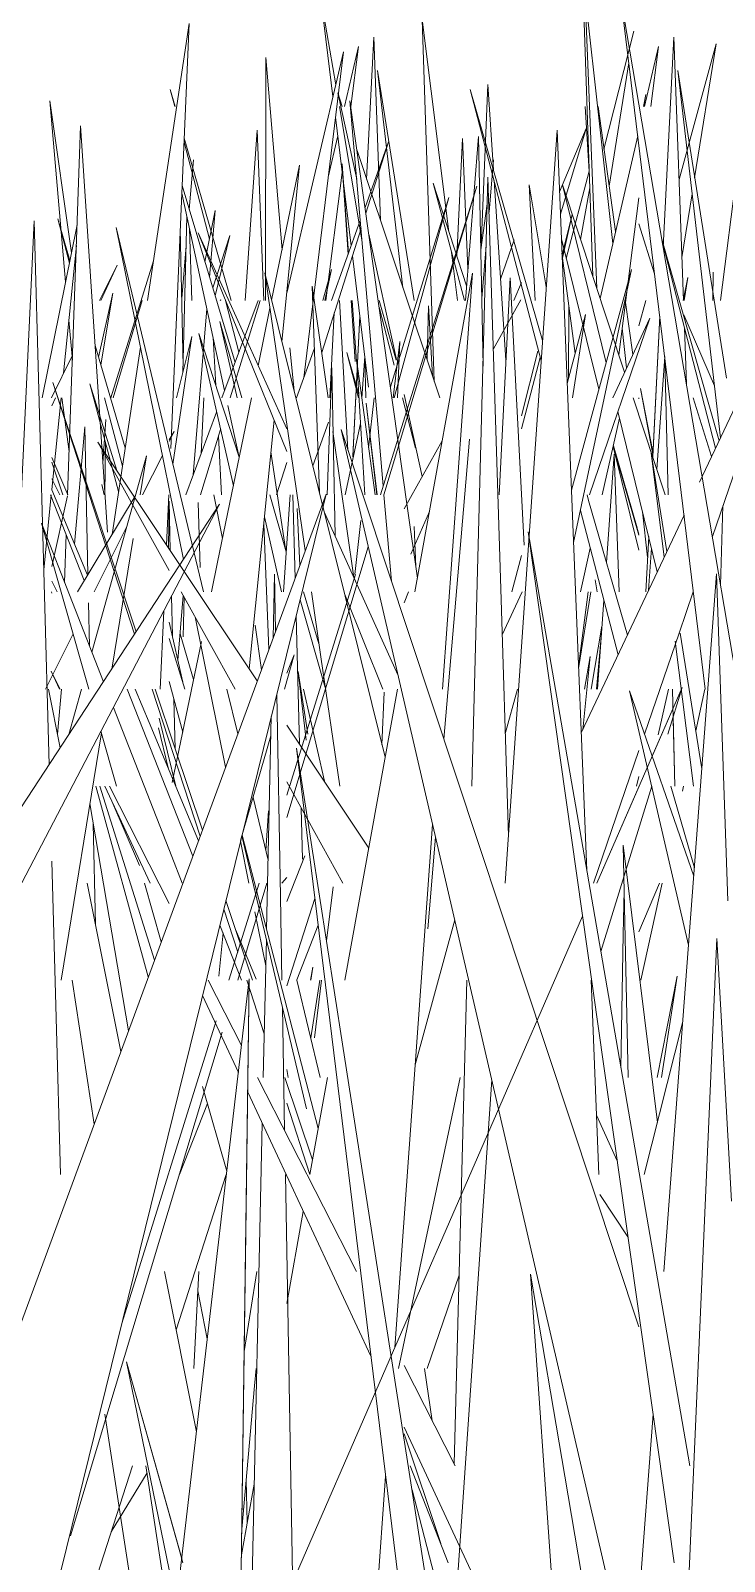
# Model space of a CAD drawing. Header units: millimetres. Extents: x -9575 to 27274, y -4387 to 11354.
# Drawn here: x -6217.59 to -6197.87, y 3072.1 to 3115.61 of the extents above; entities that cross this region are included whole.
import ezdxf

# ---------------------------------------------------------------- set-up
doc = ezdxf.new("R2010")
doc.units = ezdxf.units.MM
doc.layers.add('G-IMPT', color=8, linetype='Continuous', lineweight=9)

# ---------------------------------------------------------------- blocks, each defined once
blk = doc.blocks.new('Grass Array - 25_dwg-V14-North')
at = {"layer": 'G-IMPT'}
for p, q in [((-6201.041, 3109.553), (-6201.835, 3116.682)), ((-6201.496, 3108.278), (-6201.835, 3116.682)), ((-6201.612, 3108.626), (-6201.874, 3116.388)), ((-6206.115, 3105.636), (-6206.457, 3115.918)), ((-6205.7, 3109.89), (-6206.457, 3115.918)), ((-6199.158, 3111.373), (-6198.102, 3115.227)), ((-6198.713, 3111.426), (-6198.102, 3115.227)), ((-6210.906, 3114.84), (-6210.915, 3107.931)), ((-6210.906, 3114.84), (-6210.445, 3109.38)), ((-6210.312, 3108.141), (-6208.699, 3115.006)), ((-6209.826, 3105.742), (-6208.699, 3115.006)), ((-6204.594, 3114.075), (-6204.781, 3109.481)), ((-6204.594, 3114.075), (-6204.435, 3111.652)), ((-6204.435, 3111.652), (-6204.594, 3114.075)), ((-6208.32, 3111.379), (-6208.862, 3113.839)), ((-6208.731, 3113.449), (-6208.862, 3113.839)), ((-6201.828, 3113.449), (-6201.715, 3111.603)), ((-6200.962, 3109.893), (-6201.461, 3113.449)), ((-6202.555, 3111.023), (-6201.8, 3112.826)), ((-6202.529, 3110.386), (-6201.8, 3112.826)), ((-6205.96, 3105.172), (-6208.313, 3112.2)), ((-6208.084, 3110.583), (-6207.415, 3112.444)), ((-6208.061, 3110.413), (-6207.415, 3112.444)), ((-6205.473, 3109.195), (-6205.314, 3112.543)), ((-6205.161, 3108.828), (-6205.314, 3112.543)), ((-6208.552, 3109.282), (-6208.737, 3111.817)), ((-6208.565, 3109.246), (-6208.737, 3111.817)), ((-6197.981, 3107.931), (-6197.494, 3111.723)), ((-6206.15, 3111.266), (-6205.261, 3107.931)), ((-6206.15, 3111.266), (-6205.199, 3108.357)), ((-6205.199, 3108.357), (-6206.15, 3111.266)), ((-6204.415, 3111.343), (-6204.082, 3106.237)), ((-6204.082, 3106.237), (-6204.415, 3111.343)), ((-6202.363, 3109.133), (-6201.713, 3111.612)), ((-6212.076, 3105.377), (-6213.292, 3110.986)), ((-6211.781, 3106.169), (-6213.283, 3111.203)), ((-6207.364, 3105.481), (-6205.701, 3110.865)), ((-6207.256, 3105.172), (-6205.701, 3110.865)), ((-6203.247, 3107.931), (-6203.418, 3111.227)), ((-6202.932, 3108.321), (-6203.418, 3111.227)), ((-6201.96, 3109.672), (-6201.697, 3111.135)), ((-6199.077, 3109.158), (-6198.787, 3110.963)), ((-6212.35, 3110.492), (-6212.636, 3109.036)), ((-6212.636, 3109.036), (-6212.35, 3110.492)), ((-6212.35, 3110.492), (-6212.506, 3108.599)), ((-6217.264, 3105.172), (-6216.271, 3110.083)), ((-6216.475, 3109.076), (-6216.823, 3110.255)), ((-6216.492, 3108.992), (-6216.823, 3110.255)), ((-6209.317, 3106.462), (-6208.199, 3109.978)), ((-6209.039, 3107.931), (-6208.219, 3110.209)), ((-6199.851, 3108.689), (-6200.296, 3110.114)), ((-6212.416, 3108.296), (-6211.927, 3109.781)), ((-6212.349, 3108.072), (-6211.927, 3109.781)), ((-6207.192, 3106.26), (-6207.977, 3109.822)), ((-6216.657, 3105.869), (-6216.292, 3109.494)), ((-6205.454, 3107.931), (-6205.626, 3109.301)), ((-6209.379, 3102.459), (-6209.585, 3108.339)), ((-6209.133, 3105.172), (-6209.585, 3108.339)), ((-6203.85, 3107.931), (-6203.634, 3108.447)), ((-6215.662, 3106.321), (-6215.255, 3108.141)), ((-6215.6, 3106.111), (-6215.255, 3108.141)), ((-6212.152, 3105.172), (-6211.124, 3107.931)), ((-6211.917, 3105.172), (-6211.068, 3107.931)), ((-6208.572, 3103.684), (-6208.811, 3107.931)), ((-6208.362, 3106.205), (-6208.477, 3107.931)), ((-6208.328, 3106.205), (-6208.454, 3107.931)), ((-6202.298, 3105.721), (-6202.286, 3107.77)), ((-6200.472, 3106.398), (-6200.679, 3107.877)), ((-6200.296, 3107.217), (-6200.1, 3107.931)), ((-6212.58, 3107.702), (-6212.97, 3102.978)), ((-6209.088, 3105.172), (-6208.96, 3107.584)), ((-6198.152, 3105.515), (-6199.017, 3107.527)), ((-6213.545, 3103.284), (-6213.006, 3106.91)), ((-6213.448, 3105.172), (-6213.006, 3106.91)), ((-6211.828, 3102.665), (-6212.813, 3106.995)), ((-6211.66, 3103.481), (-6212.813, 3106.995)), ((-6200.648, 3106.019), (-6200.774, 3107.146)), ((-6214.903, 3103.749), (-6215.761, 3106.657)), ((-6210.101, 3105.365), (-6210.22, 3106.592)), ((-6210.031, 3105.172), (-6209.523, 3106.583)), ((-6208.605, 3106.454), (-6208.275, 3105.172)), ((-6208.605, 3106.454), (-6208.264, 3105.267)), ((-6208.264, 3105.267), (-6208.605, 3106.454)), ((-6203.634, 3104.287), (-6203.101, 3106.318)), ((-6216.99, 3102.562), (-6216.727, 3105.172)), ((-6214.983, 3103.224), (-6215.493, 3105.172)), ((-6207.983, 3103.752), (-6207.828, 3105.172)), ((-6206.46, 3102.935), (-6206.974, 3105.267)), ((-6200.296, 3105.144), (-6200.3, 3105.172)), ((-6198.23, 3103.499), (-6198.752, 3105.172)), ((-6213.18, 3102.413), (-6212.305, 3104.762)), ((-6211.673, 3103.519), (-6211.984, 3104.954)), ((-6215.458, 3104.555), (-6215.541, 3103.316)), ((-6208.651, 3102.413), (-6208.213, 3104.439)), ((-6215.465, 3103.91), (-6215.48, 3102.413)), ((-6212.766, 3102.413), (-6212.194, 3104.273)), ((-6208.403, 3100.059), (-6208.996, 3104.216)), ((-6216.536, 3102.413), (-6216.99, 3103.471)), ((-6210.604, 3102.413), (-6210.312, 3103.333)), ((-6216.759, 3102.413), (-6216.99, 3102.87)), ((-6217.22, 3100.283), (-6217.005, 3102.413)), ((-6216.99, 3100.378), (-6216.542, 3102.385)), ((-6212.136, 3101.168), (-6212.386, 3102.413)), ((-6209.937, 3100.417), (-6210.01, 3102.027)), ((-6208.375, 3100.149), (-6208.208, 3101.683)), ((-6200.05, 3100.642), (-6200.193, 3101.932)), ((-6216.99, 3099.958), (-6216.836, 3099.654)), ((-6201.539, 3099.993), (-6201.482, 3099.654)), ((-6216.99, 3099.623), (-6217.002, 3099.654)), ((-6213.253, 3099.548), (-6213.405, 3097.71)), ((-6213.258, 3098.377), (-6213.232, 3099.51)), ((-6209.836, 3099.654), (-6209.396, 3098.179)), ((-6211.206, 3098.71), (-6211.031, 3097.444)), ((-6212.961, 3097.165), (-6213.343, 3098.459))]:
    blk.add_line(p, q, dxfattribs=at)
blk = doc.blocks.new('Grass Array - 25_dwg-V18-North')
at = {"layer": 'G-IMPT'}
for p, q in [((-6208.565, 3109.246), (-6208.706, 3111.354)), ((-6208.552, 3109.282), (-6208.699, 3111.297)), ((-6208.362, 3106.205), (-6208.477, 3107.931)), ((-6208.328, 3106.205), (-6208.454, 3107.931))]:
    blk.add_line(p, q, dxfattribs=at)
blk = doc.blocks.new('Grass Array - Grass Array-440235-North')
for name in ['Grass Array - 25_dwg-V14-North', 'Grass Array - 25_dwg-V18-North']:
    blk.add_blockref(name, (0, 0))
blk = doc.blocks.new('Grass Array - 25_dwg-V33-North')
at = {"layer": 'G-IMPT'}
for p in [(-6207.737, 3102.413), (-6207.754, 3102.413)]:
    blk.add_line(p, (-6208.054, 3105.02), dxfattribs=at)
blk = doc.blocks.new('Grass Array - 25_dwg-V35-North')
at = {"layer": 'G-IMPT'}
for p, q in [((-7376.137, 3102.413), (-7376.454, 3105.02)), ((-7376.154, 3102.413), (-7376.454, 3105.02)), ((-7368.748, 3101.447), (-7369.426, 3103.799)), ((-7368.748, 3101.473), (-7369.424, 3103.809))]:
    blk.add_line(p, q, dxfattribs=at)
blk = doc.blocks.new('Grass Array - Grass Array-440908-North')
for name, p in [('Grass Array - 25_dwg-V33-North', (0, 0)), ('Grass Array - 25_dwg-V35-North', (1168.4, 0)), ('Grass Array - 25_dwg-V35-North', (1168.4, 0))]:
    blk.add_blockref(name, p)
blk = doc.blocks.new('Grass Array - 25_dwg-V45-North')
at = {"layer": 'G-IMPT'}
for p, q in [((-6208.997, 3113.735), (-6209.342, 3116.557)), ((-6208.919, 3114.067), (-6209.342, 3116.557)), ((-6207.836, 3115.423), (-6208.039, 3111.382)), ((-6208.039, 3111.382), (-6207.836, 3115.423)), ((-6207.836, 3115.423), (-6207.645, 3110.206)), ((-6201.291, 3112.234), (-6200.441, 3115.587)), ((-6208.27, 3115.158), (-6208.666, 3113.449)), ((-6208.27, 3115.158), (-6208.49, 3113.449)), ((-6207.726, 3114.471), (-6207.006, 3108.298)), ((-6207.726, 3114.471), (-6206.688, 3107.931)), ((-6201.143, 3111.181), (-6200.584, 3114.689)), ((-6213.622, 3113.932), (-6213.496, 3113.449)), ((-6213.622, 3113.932), (-6213.483, 3113.449)), ((-6216.432, 3109.289), (-6217.043, 3113.614)), ((-6216.599, 3108.464), (-6217.043, 3113.614)), ((-6208.172, 3109.663), (-6208.814, 3113.449)), ((-6200.163, 3113.449), (-6200.103, 3113.79)), ((-6200.155, 3113.449), (-6200.103, 3113.79)), ((-6208.478, 3109.488), (-6208.925, 3113.145)), ((-6213.224, 3112.551), (-6211.894, 3107.931)), ((-6211.155, 3112.779), (-6211.489, 3107.931)), ((-6211.155, 3112.779), (-6210.961, 3107.931)), ((-6208.86, 3112.614), (-6209.132, 3111.444)), ((-6213.23, 3112.431), (-6212.51, 3109.678)), ((-6213.081, 3110.526), (-6212.96, 3111.934)), ((-6208.733, 3111.57), (-6209.202, 3107.931)), ((-6202.483, 3109.233), (-6202.194, 3110.382)), ((-6202.478, 3109.105), (-6202.194, 3110.382)), ((-6213.337, 3109.974), (-6213.26, 3106.067)), ((-6213.265, 3105.891), (-6213.148, 3110.322)), ((-6213.01, 3107.931), (-6213.073, 3109.977)), ((-6204.232, 3108.543), (-6203.849, 3109.662)), ((-6213.298, 3107.996), (-6213.17, 3109.486)), ((-6207.988, 3105.476), (-6208.444, 3109.207)), ((-6215.316, 3105.172), (-6214.101, 3109.063)), ((-6209.281, 3107.931), (-6209.039, 3108.82)), ((-6209.228, 3107.931), (-6209.039, 3108.82)), ((-6198.195, 3107.931), (-6198.184, 3108.739)), ((-6199.044, 3107.931), (-6198.905, 3108.593)), ((-6199.014, 3107.931), (-6198.905, 3108.593)), ((-6215.249, 3105.172), (-6214.418, 3107.931)), ((-6212.202, 3107.931), (-6212.188, 3107.956)), ((-6212.199, 3107.931), (-6212.188, 3107.956)), ((-6212.053, 3107.931), (-6211.67, 3106.466)), ((-6207.679, 3107.931), (-6207.2, 3106.241)), ((-6206.28, 3107.781), (-6206.323, 3106.257)), ((-6206.28, 3107.781), (-6206.169, 3105.798)), ((-6216.406, 3106.236), (-6216.505, 3107.379)), ((-6208.436, 3103.493), (-6208.235, 3107.495)), ((-6208.235, 3107.495), (-6208.435, 3103.519)), ((-6207.684, 3107.749), (-6207.258, 3106.096)), ((-6212.329, 3105.52), (-6212.402, 3106.881)), ((-6203.634, 3104.654), (-6203.172, 3106.491)), ((-6208.094, 3106.344), (-6208.175, 3105.172)), ((-6208.088, 3106.29), (-6208.062, 3105.172)), ((-6208.062, 3105.172), (-6208.088, 3106.29)), ((-6216.498, 3103.643), (-6216.709, 3105.172)), ((-6212.747, 3103.575), (-6212.666, 3105.172)), ((-6207.019, 3105.172), (-6206.648, 3103.735)), ((-6212.162, 3102.413), (-6212.252, 3104.083)), ((-6216.68, 3102.413), (-6216.99, 3103.345)), ((-6212.774, 3100.35), (-6212.831, 3102.199))]:
    blk.add_line(p, q, dxfattribs=at)
blk = doc.blocks.new('Grass Array - Grass Array-V47-North')
blk.add_blockref('Grass Array - 25_dwg-V45-North', (0, 0))
blk = doc.blocks.new('Grass Array - 25_dwg-V49-North')
at = {"layer": 'G-IMPT'}
for p in [(-6222.135, 3083.187), (-6218.353, 3092.776)]:
    blk.add_line(p, (-6212.219, 3102.146), dxfattribs=at)
blk = doc.blocks.new('Grass Array - 25_dwg-V50-North')
at = {"layer": 'G-IMPT'}
for p, q in [((-6198.41, 3096.895), (-6200.812, 3116.557)), ((-6198.762, 3104.478), (-6200.812, 3116.557)), ((-6214.272, 3107.931), (-6213.083, 3115.803)), ((-6213.608, 3103.728), (-6213.083, 3115.803)), ((-6199.306, 3115.423), (-6199.606, 3109.453)), ((-6199.606, 3109.453), (-6199.306, 3115.423)), ((-6199.306, 3115.423), (-6199.032, 3107.931)), ((-6199.739, 3115.158), (-6200.136, 3113.449)), ((-6199.739, 3115.158), (-6199.96, 3113.449)), ((-6199.196, 3114.471), (-6197.979, 3104.03)), ((-6199.196, 3114.471), (-6197.808, 3105.73)), ((-6205.092, 3113.932), (-6203.076, 3106.223)), ((-6205.092, 3113.932), (-6203.037, 3106.797)), ((-6206.875, 3102.02), (-6208.513, 3113.614)), ((-6207.569, 3102.664), (-6208.513, 3113.614)), ((-6216.541, 3102.413), (-6216.173, 3112.896)), ((-6215.411, 3101.35), (-6216.173, 3112.896)), ((-6204.857, 3112.592), (-6205.233, 3107.931)), ((-6204.857, 3112.592), (-6204.73, 3106.067)), ((-6202.625, 3112.779), (-6204.098, 3091.377)), ((-6202.625, 3112.779), (-6202.167, 3101.338)), ((-6200.33, 3112.614), (-6201.403, 3107.997)), ((-6210.741, 3107.942), (-6209.951, 3111.778)), ((-6210.45, 3106.77), (-6209.951, 3111.778)), ((-6204.558, 3110.445), (-6204.43, 3111.934)), ((-6205.044, 3094.136), (-6204.589, 3111.437)), ((-6204.244, 3100.35), (-6204.589, 3111.437)), ((-6207.647, 3102.413), (-6204.907, 3111.188)), ((-6207.55, 3102.413), (-6204.907, 3111.188)), ((-6201.232, 3106.161), (-6202.474, 3111.221)), ((-6200.705, 3105.897), (-6202.474, 3111.221)), ((-6200.296, 3110.849), (-6200.87, 3106.395)), ((-6204.795, 3109.38), (-6204.609, 3110.685)), ((-6218.01, 3099.088), (-6217.494, 3110.195)), ((-6217.066, 3094.742), (-6217.494, 3110.195)), ((-6212.673, 3099.654), (-6215.161, 3110.012)), ((-6213.249, 3100.574), (-6215.161, 3110.012)), ((-6210.312, 3103.647), (-6212.829, 3109.856)), ((-6210.312, 3104.285), (-6212.829, 3109.856)), ((-6202.501, 3109.689), (-6201.435, 3105.413)), ((-6201.435, 3105.413), (-6202.501, 3109.689)), ((-6199.644, 3109.678), (-6198.019, 3103.946)), ((-6199.629, 3109.588), (-6198.118, 3103.735)), ((-6198.571, 3102.777), (-6195.319, 3109.662)), ((-6198.21, 3101.23), (-6195.319, 3109.662)), ((-6204.768, 3107.996), (-6204.64, 3109.486)), ((-6202.485, 3109.285), (-6202.11, 3106.428)), ((-6215.633, 3107.931), (-6215.133, 3108.938)), ((-6215.601, 3107.931), (-6215.133, 3108.938)), ((-6209.783, 3100.832), (-6210.934, 3108.72)), ((-6207.514, 3094.956), (-6210.934, 3108.72)), ((-6206.667, 3099.654), (-6205.034, 3108.713)), ((-6205.886, 3096.895), (-6205.034, 3108.713)), ((-6202.215, 3102.545), (-6200.509, 3108.82)), ((-6202.155, 3101.056), (-6200.509, 3108.82)), ((-6204.276, 3102.413), (-6203.963, 3108.579)), ((-6203.556, 3100.985), (-6203.963, 3108.579)), ((-6204.437, 3106.56), (-6203.658, 3107.956)), ((-6203.668, 3107.931), (-6203.658, 3107.956)), ((-6212.209, 3107.336), (-6211.716, 3105.172)), ((-6212.209, 3107.336), (-6211.586, 3105.172)), ((-6211.586, 3105.172), (-6212.209, 3107.336)), ((-6211.124, 3106.083), (-6210.788, 3107.715)), ((-6201.815, 3107.54), (-6202.337, 3105.576)), ((-6201.815, 3107.54), (-6202.188, 3105.172)), ((-6201.705, 3102.413), (-6199.989, 3107.434)), ((-6201.043, 3105.172), (-6199.989, 3107.434)), ((-6199.906, 3103.493), (-6199.705, 3107.495)), ((-6199.705, 3107.495), (-6199.905, 3103.519)), ((-6199.004, 3107.168), (-6198.946, 3105.561)), ((-6215.275, 3101.29), (-6214.472, 3106.609)), ((-6207.287, 3105.172), (-6207.092, 3106.767)), ((-6207.163, 3105.172), (-6207.092, 3106.767)), ((-6217.003, 3105.172), (-6216.401, 3106.384)), ((-6207.797, 3102.413), (-6208.322, 3106.205)), ((-6208.087, 3102.413), (-6208.322, 3106.205)), ((-6199.564, 3106.344), (-6199.786, 3103.131)), ((-6199.557, 3106.29), (-6199.469, 3102.413)), ((-6199.469, 3102.413), (-6199.557, 3106.29)), ((-6214.638, 3098.45), (-6216.961, 3105.602)), ((-6216.961, 3105.602), (-6214.593, 3098.52)), ((-6209.162, 3102.413), (-6209.032, 3106.022)), ((-6208.938, 3101.243), (-6209.032, 3106.022)), ((-6216.99, 3104.938), (-6216.882, 3105.172)), ((-6215.906, 3105.566), (-6215.091, 3102.508)), ((-6215.906, 3105.566), (-6215.14, 3103.107)), ((-6212.275, 3100.495), (-6211.312, 3105.172)), ((-6199.547, 3102.413), (-6200.464, 3105.172)), ((-6199.903, 3103.555), (-6200.253, 3105.434)), ((-6199.899, 3103.632), (-6200.253, 3105.434)), ((-6207.737, 3102.413), (-6208.054, 3105.02)), ((-6207.754, 3102.413), (-6208.054, 3105.02)), ((-6199.775, 3100.228), (-6200.894, 3104.785)), ((-6216.347, 3101.015), (-6216.051, 3104.347)), ((-6215.962, 3100.153), (-6216.051, 3104.347)), ((-6211.376, 3097.465), (-6210.672, 3104.536)), ((-6209.573, 3103.241), (-6209.127, 3104.479)), ((-6201.339, 3102.413), (-6200.847, 3104.593)), ((-6198.762, 3104.478), (-6197.143, 3094.944)), ((-6213.65, 3100.262), (-6215.678, 3103.914)), ((-6211.149, 3097.125), (-6215.678, 3103.914)), ((-6213.65, 3103.931), (-6213.508, 3104.215)), ((-6213.65, 3103.98), (-6213.508, 3104.215)), ((-6206.424, 3094.161), (-6208.766, 3104.266)), ((-6200.296, 3078.769), (-6208.766, 3104.266)), ((-6206.974, 3102.016), (-6205.893, 3103.952)), ((-6205.416, 3100.439), (-6205.111, 3103.994)), ((-6215.852, 3097.941), (-6214.3, 3103.517)), ((-6214.48, 3102.413), (-6214.3, 3103.517)), ((-6214.409, 3102.413), (-6213.848, 3103.534)), ((-6210.762, 3103.636), (-6210.349, 3100.874)), ((-6201.22, 3100.49), (-6201.002, 3103.569)), ((-6201.029, 3103.784), (-6200.296, 3100.841)), ((-6200.296, 3100.841), (-6201.029, 3103.784)), ((-6200.296, 3101.265), (-6201.026, 3103.799)), ((-6200.296, 3101.293), (-6201.024, 3103.809)), ((-6200.86, 3099.654), (-6201.002, 3103.569)), ((-6199.576, 3100.65), (-6199.951, 3103.594)), ((-6199.502, 3100.805), (-6199.951, 3103.594)), ((-6215.976, 3100.129), (-6216.99, 3102.554)), ((-6215.571, 3102.708), (-6215.502, 3102.413)), ((-6215.571, 3102.708), (-6215.499, 3102.413)), ((-6221.857, 3068.05), (-6209.193, 3102.436)), ((-6216.067, 3099.979), (-6217.025, 3102.413)), ((-6216.263, 3099.654), (-6214.617, 3102.379)), ((-6213.666, 3102.413), (-6213.727, 3100.99)), ((-6213.657, 3102.236), (-6213.677, 3100.914)), ((-6213.657, 3102.236), (-6213.622, 3100.831)), ((-6211.618, 3092.589), (-6209.193, 3102.436)), ((-6210.792, 3102.413), (-6210.326, 3100.793)), ((-6210.326, 3100.793), (-6210.792, 3102.413)), ((-6210.215, 3102.413), (-6210.404, 3099.654)), ((-6210.138, 3102.413), (-6210.074, 3100.042)), ((-6207.335, 3099.96), (-6207.547, 3102.413)), ((-6201.774, 3102.413), (-6201.727, 3102.248)), ((-6200.626, 3098.426), (-6201.727, 3102.248)), ((-6210.946, 3101.786), (-6210.461, 3099.654)), ((-6207.959, 3099.078), (-6209.246, 3101.927)), ((-6206.875, 3102.02), (-6206.597, 3100.047)), ((-6206.779, 3100.727), (-6206.255, 3101.94)), ((-6201.963, 3101.964), (-6200.891, 3097.865)), ((-6201.938, 3095.647), (-6199.014, 3101.839)), ((-6197.911, 3102.103), (-6197.975, 3099.845)), ((-6215.938, 3096.895), (-6217.286, 3101.603)), ((-6215.522, 3097.1), (-6217.286, 3101.603)), ((-6216.628, 3099.923), (-6216.58, 3101.284)), ((-6215.788, 3099.654), (-6214.857, 3101.516)), ((-6210.966, 3101.582), (-6210.818, 3098.023)), ((-6206.643, 3100.377), (-6206.689, 3101.517)), ((-6203.451, 3101.36), (-6199.298, 3072.065)), ((-6203.451, 3101.36), (-6201.774, 3091.691)), ((-6201.781, 3091.735), (-6202.167, 3101.338)), ((-6215.287, 3097.46), (-6214.682, 3101.17)), ((-6210.312, 3093.244), (-6207.994, 3100.938)), ((-6201.963, 3099.654), (-6201.683, 3100.893)), ((-6200.1, 3099.654), (-6200.02, 3101.227)), ((-6200.1, 3099.654), (-6200.02, 3101.227)), ((-6199.94, 3100.9), (-6200.023, 3099.703)), ((-6212.275, 3100.495), (-6212.448, 3099.654)), ((-6205.416, 3100.439), (-6205.842, 3095.465)), ((-6203.634, 3100.691), (-6203.909, 3099.654)), ((-6210.7, 3098.344), (-6210.659, 3100.16)), ((-6210.63, 3098.534), (-6210.659, 3100.16)), ((-6208.354, 3100.149), (-6210.312, 3093.877)), ((-6204.244, 3100.35), (-6204.006, 3092.71)), ((-6199.589, 3080.341), (-6198.089, 3100.17)), ((-6197.772, 3090.879), (-6198.089, 3100.17)), ((-6213.59, 3099.526), (-6213.562, 3098.405)), ((-6211.779, 3096.895), (-6213.312, 3099.654)), ((-6209.342, 3097.81), (-6209.611, 3099.654)), ((-6207.575, 3096.895), (-6208.664, 3099.581)), ((-6206.974, 3099.343), (-6206.852, 3099.654)), ((-6204.184, 3098.433), (-6203.615, 3099.654)), ((-6201.741, 3099.654), (-6202.014, 3097.535)), ((-6202.012, 3097.476), (-6201.666, 3099.654)), ((-6199.152, 3098.485), (-6198.751, 3099.654)), ((-6215.918, 3098.11), (-6215.944, 3099.341)), ((-6213.809, 3099.106), (-6213.906, 3096.895)), ((-6209.933, 3099.43), (-6209.214, 3096.933)), ((-6209.214, 3096.933), (-6209.933, 3099.43)), ((-6207.959, 3099.078), (-6207.146, 3097.276)), ((-6201.475, 3096.895), (-6201.296, 3099.415)), ((-6213.264, 3097.09), (-6213.65, 3098.794)), ((-6212.919, 3098.946), (-6212.052, 3094.672)), ((-6210.046, 3098.974), (-6209.948, 3095.324)), ((-6201.348, 3098.685), (-6201.66, 3096.895)), ((-6217.167, 3096.895), (-6216.385, 3098.459)), ((-6213.65, 3098.327), (-6213.204, 3096.895)), ((-6212.739, 3098.243), (-6213.564, 3094.238)), ((-6201.363, 3098.468), (-6201.508, 3096.895)), ((-6199.152, 3098.485), (-6200.136, 3095.616)), ((-6198.745, 3094.136), (-6199.27, 3098.25)), ((-6198.508, 3094.626), (-6199.129, 3098.485)), ((-6210.378, 3096.895), (-6210.097, 3097.868)), ((-6210.312, 3097.342), (-6210.097, 3097.868)), ((-6209.342, 3097.81), (-6208.806, 3094.136)), ((-6201.897, 3095.735), (-6201.685, 3097.819)), ((-6201.848, 3096.895), (-6201.685, 3097.819)), ((-6216.753, 3096.895), (-6217.012, 3097.403)), ((-6216.774, 3096.895), (-6217.012, 3097.403)), ((-6209.71, 3095.613), (-6209.982, 3097.393)), ((-6209.762, 3095.437), (-6209.982, 3097.393)), ((-6217.082, 3096.895), (-6216.749, 3095.225)), ((-6216.826, 3095.61), (-6216.712, 3096.895)), ((-6216.503, 3095.603), (-6216.143, 3096.895)), ((-6212.983, 3092.146), (-6214.852, 3096.895)), ((-6214.225, 3095.94), (-6214.624, 3096.895)), ((-6212.775, 3092.711), (-6214.133, 3096.895)), ((-6214.05, 3096.895), (-6213.492, 3095.225)), ((-6213.65, 3097.105), (-6213.268, 3095.673)), ((-6211.703, 3095.62), (-6212.01, 3096.895)), ((-6209.833, 3096.895), (-6209.237, 3094.278)), ((-6207.165, 3096.895), (-6208.657, 3088.618)), ((-6204.097, 3095.624), (-6203.751, 3096.895)), ((-6201.493, 3091.377), (-6199.07, 3096.94)), ((-6199.07, 3096.94), (-6199.919, 3094.989)), ((-6199.752, 3095.592), (-6199.457, 3096.895)), ((-6199.07, 3096.94), (-6199.48, 3095.609)), ((-6199.344, 3096.895), (-6199.324, 3096.037)), ((-6198.682, 3095.707), (-6198.421, 3096.895)), ((-6213.518, 3096.609), (-6213.483, 3095.198)), ((-6210.493, 3090.999), (-6210.597, 3096.734)), ((-6207.603, 3095.313), (-6207.537, 3096.801)), ((-6198.888, 3089.611), (-6200.561, 3096.844)), ((-6198.739, 3091.578), (-6200.561, 3096.844)), ((-6213.578, 3092.134), (-6215.238, 3096.374)), ((-6213.942, 3096.07), (-6213.467, 3094.136)), ((-6210.885, 3090.059), (-6210.75, 3096.115)), ((-6199.281, 3094.136), (-6199.326, 3096.109)), ((-6199.281, 3094.136), (-6199.324, 3096.037)), ((-6216.727, 3088.618), (-6215.581, 3095.651)), ((-6215.147, 3094.136), (-6215.594, 3095.694)), ((-6214.225, 3095.94), (-6212.822, 3092.583)), ((-6213.954, 3095.792), (-6213.687, 3094.654)), ((-6209.25, 3094.278), (-6210.312, 3095.87)), ((-6212.71, 3092.886), (-6213.492, 3095.225)), ((-6211.622, 3092.589), (-6210.762, 3095.565)), ((-6210.036, 3095.21), (-6204.246, 3048)), ((-6210.036, 3095.21), (-6208.724, 3086.8)), ((-6200.296, 3095.15), (-6201.59, 3091.377)), ((-6200.363, 3094.136), (-6200.296, 3094.404)), ((-6214.248, 3088.712), (-6215.736, 3094.136)), ((-6214.073, 3089.185), (-6215.623, 3094.136)), ((-6214.197, 3091.377), (-6215.486, 3094.136)), ((-6213.65, 3090.795), (-6215.35, 3094.136)), ((-6208.714, 3091.377), (-6210.312, 3094.253)), ((-6209.25, 3094.278), (-6207.98, 3092.374)), ((-6206.424, 3094.161), (-6200.662, 3069.306)), ((-6200.291, 3094.136), (-6201.493, 3091.377)), ((-6199.934, 3094.135), (-6201.382, 3089.435)), ((-6198.721, 3091.814), (-6199.39, 3094.136)), ((-6199.059, 3093.995), (-6199.028, 3094.136)), ((-6214.811, 3087.183), (-6215.908, 3093.643)), ((-6214.5, 3091.877), (-6215.286, 3093.708)), ((-6210.841, 3092.031), (-6211.269, 3093.811)), ((-6210.908, 3092.308), (-6210.83, 3093.433)), ((-6209.899, 3093.509), (-6209.86, 3092.059)), ((-6215.811, 3093.068), (-6215.75, 3090.206)), ((-6207.235, 3078.186), (-6206.164, 3093.042)), ((-6211.618, 3092.589), (-6220.072, 3058.27)), ((-6211.627, 3092.571), (-6211.385, 3091.377)), ((-6209.752, 3084.962), (-6211.585, 3092.726)), ((-6209.416, 3084.405), (-6211.582, 3092.738)), ((-6206.081, 3092.682), (-6206.303, 3090.083)), ((-6213.578, 3092.134), (-6213.281, 3091.377)), ((-6209.799, 3092.157), (-6210.312, 3090.853)), ((-6200.745, 3092.461), (-6200.607, 3085.859)), ((-6200.745, 3092.461), (-6199.771, 3084.58)), ((-6216.744, 3083.1), (-6216.99, 3092.001)), ((-6198.848, 3074.823), (-6201.774, 3091.691)), ((-6215.983, 3091.377), (-6215.029, 3086.589)), ((-6213.88, 3089.71), (-6214.357, 3091.377)), ((-6211.092, 3091.377), (-6211.954, 3088.618)), ((-6211.705, 3088.618), (-6210.874, 3091.377)), ((-6210.447, 3091.377), (-6210.312, 3091.534)), ((-6208.994, 3091.274), (-6209.182, 3089.739)), ((-6200.296, 3089.998), (-6199.711, 3091.377)), ((-6200.296, 3089.998), (-6199.711, 3091.377)), ((-6199.634, 3091.377), (-6200.241, 3088.618)), ((-6211.283, 3088.618), (-6212.039, 3090.88)), ((-6210.493, 3090.999), (-6210.45, 3088.618)), ((-6210.312, 3088.459), (-6209.513, 3090.944)), ((-6200.741, 3089.926), (-6200.718, 3091.179)), ((-6219.962, 3048.967), (-6201.902, 3090.437)), ((-6211.705, 3089.416), (-6212.1, 3090.634)), ((-6211.219, 3090.562), (-6210.908, 3089.027)), ((-6212.245, 3088.732), (-6212.123, 3089.963)), ((-6211.594, 3088.618), (-6212.211, 3090.185)), ((-6211.759, 3090.042), (-6211.178, 3088.65)), ((-6210.025, 3088.634), (-6209.419, 3090.184)), ((-6206.656, 3086.21), (-6205.536, 3090.332)), ((-6210.979, 3085.859), (-6210.891, 3089.789)), ((-6200.741, 3089.926), (-6200.809, 3086.128)), ((-6199.911, 3048), (-6198.085, 3089.802)), ((-6197.664, 3082.336), (-6198.085, 3089.802)), ((-6211.377, 3088.656), (-6216.114, 3048)), ((-6211.931, 3048), (-6211.377, 3088.656)), ((-6211.377, 3088.656), (-6211.475, 3081.428)), ((-6209.639, 3088.618), (-6209.569, 3088.986)), ((-6209.624, 3088.618), (-6209.569, 3088.986)), ((-6199.778, 3085.859), (-6199.212, 3088.734)), ((-6199.659, 3085.859), (-6199.212, 3088.734)), ((-6215.788, 3084.529), (-6216.408, 3088.618)), ((-6211.597, 3086.761), (-6212.542, 3088.618)), ((-6210.952, 3087.097), (-6211.446, 3088.618)), ((-6209.358, 3085.859), (-6210.021, 3088.618)), ((-6209.372, 3088.618), (-6209.628, 3086.981)), ((-6209.32, 3088.618), (-6209.521, 3086.982)), ((-6205.551, 3074.878), (-6205.19, 3088.618)), ((-6201.435, 3083.1), (-6201.656, 3088.618)), ((-6212.704, 3088.181), (-6211.686, 3086.001)), ((-6210.436, 3087.862), (-6210.373, 3084.354)), ((-6212.315, 3087.461), (-6215, 3078.861)), ((-6200.146, 3083.1), (-6199.055, 3087.405)), ((-6216.459, 3072.833), (-6212.15, 3087.142)), ((-6202.669, 3048), (-6208.724, 3086.8)), ((-6210.312, 3086.084), (-6210.266, 3085.859)), ((-6212.013, 3083.192), (-6212.703, 3085.6)), ((-6208.331, 3080.341), (-6211.139, 3085.859)), ((-6209.577, 3083.513), (-6210.361, 3085.859)), ((-6209.154, 3085.859), (-6209.651, 3083.1)), ((-6205.378, 3085.859), (-6207.133, 3077.582)), ((-6204.482, 3085.787), (-6205.732, 3067.625)), ((-6211.42, 3085.433), (-6207.917, 3077.932)), ((-6212.566, 3085.12), (-6213.36, 3083.1)), ((-6209.654, 3083.1), (-6210.312, 3085.127)), ((-6201.503, 3084.786), (-6200.917, 3083.49)), ((-6211.826, 3048), (-6211.008, 3084.551)), ((-6213.455, 3078.687), (-6212.036, 3083.1)), ((-6210.35, 3083.1), (-6209.719, 3048.283)), ((-6201.412, 3082.529), (-6200.611, 3081.328)), ((-6209.841, 3082.051), (-6210.312, 3079.436)), ((-6211.931, 3048), (-6211.475, 3081.428)), ((-6213.785, 3080.341), (-6212.877, 3075.782)), ((-6212.811, 3080.341), (-6212.953, 3077.582)), ((-6211.521, 3078.071), (-6211.16, 3080.341)), ((-6205.41, 3080.237), (-6206.321, 3077.582)), ((-6201.119, 3048), (-6203.381, 3080.269)), ((-6202.402, 3074.527), (-6203.381, 3080.269)), ((-6212.569, 3078.426), (-6212.839, 3079.793)), ((-6214.869, 3077.778), (-6213.65, 3071.868)), ((-6214.869, 3077.778), (-6213.377, 3072.479)), ((-6213.296, 3072.188), (-6214.869, 3077.778)), ((-6211.227, 3077.091), (-6211.183, 3077.582)), ((-6205.524, 3074.823), (-6206.974, 3077.673)), ((-6206.391, 3077.582), (-6206.175, 3076.102)), ((-6211.227, 3077.091), (-6211.59, 3073.02)), ((-6214.41, 3069.306), (-6215.486, 3076.289)), ((-6200.759, 3064.878), (-6199.896, 3076.284)), ((-6206.974, 3075.913), (-6202.599, 3066.547)), ((-6205.934, 3072.614), (-6206.974, 3075.726)), ((-6216.37, 3069.627), (-6214.698, 3074.823)), ((-6213.65, 3070.438), (-6214.315, 3074.823)), ((-6206.799, 3074.823), (-6205.718, 3072.065)), ((-6215.304, 3072.941), (-6214.284, 3074.617)), ((-6211.238, 3074.3), (-6211.6, 3072.292)), ((-6211.432, 3073.22), (-6211.466, 3074.411)), ((-6208.074, 3066.547), (-6207.499, 3074.523)), ((-6202.402, 3074.527), (-6199.633, 3058.27)), ((-6205.679, 3070.024), (-6206.747, 3074.133)), ((-6213.261, 3072.065), (-6213.377, 3072.479))]:
    blk.add_line(p, q, dxfattribs=at)
blk = doc.blocks.new('Grass Array - Grass Array-V52-North')
for name, p in [('Grass Array - 25_dwg-V49-North', (0, 0)), ('Grass Array - 25_dwg-V50-North', (0, 0)), ('Grass Array - 25_dwg-V35-North', (1168.4, 0)), ('Grass Array - 25_dwg-V35-North', (1168.4, 0)), ('Grass Array - 25_dwg-V35-North', (1168.4, 0))]:
    blk.add_blockref(name, p)
blk = doc.blocks.new('Grass Array - Grass Array-V53-North')
blk.add_blockref('Grass Array - 25_dwg-V35-North', (1168.4, 0))
blk.add_blockref('Grass Array - 25_dwg-V35-North', (1168.4, 0))
blk.add_blockref('Grass Array - 25_dwg-V35-North', (1168.4, 0))
blk.add_blockref('Grass Array - 25_dwg-V35-North', (1168.4, 0))

msp = doc.modelspace()

# ---------------------------------------------------------------- block references
for name in ['Grass Array - Grass Array-V47-North', 'Grass Array - Grass Array-V52-North', 'Grass Array - Grass Array-440235-North', 'Grass Array - Grass Array-440908-North', 'Grass Array - Grass Array-V53-North', 'Grass Array - Grass Array-V53-North']:
    msp.add_blockref(name, (0, 0))

doc.saveas('drawing.dxf')
